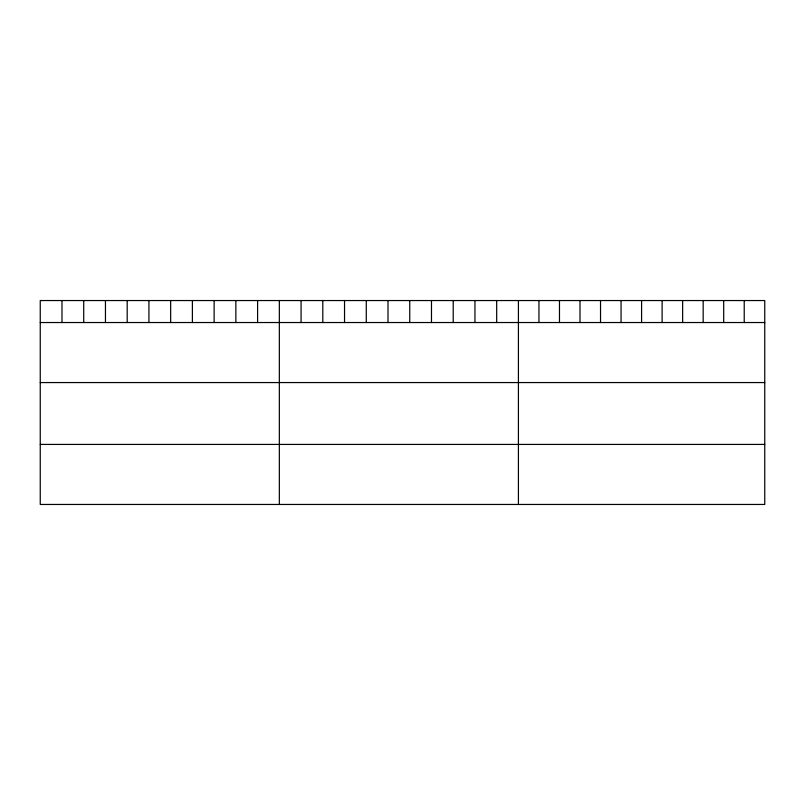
<?xml version="1.0" encoding="UTF-8"?>
<svg xmlns="http://www.w3.org/2000/svg" width="805" height="805" viewBox="0 0 805 805"><rect width="100%" height="100%" fill="white"/><g stroke="black" fill="none" stroke-linecap="round" stroke-linejoin="round"><path stroke-width="1.21" d="M764.75 322.533L764.75 504.453L40.25 504.453L40.25 300.547L764.75 300.547L764.75 322.533L40.25 322.533M40.25 382.566L764.75 382.566M40.25 444.42L764.75 444.42M744.223 300.547L744.223 322.533M723.695 300.547L723.695 322.533M703.168 300.547L703.168 322.533M682.64 300.547L682.64 322.533M662.113 300.547L662.113 322.533M641.585 300.547L641.585 322.533M621.058 300.547L621.058 322.533M600.53 300.547L600.53 322.533M580.003 300.547L580.003 322.533M559.475 300.547L559.475 322.533M538.948 300.547L538.948 322.533M518.42 300.547L518.42 504.453M496.685 300.547L496.685 322.533M474.95 300.547L474.95 322.533M453.215 300.547L453.215 322.533M431.48 300.547L431.48 322.533M409.745 300.547L409.745 322.533M388.01 300.547L388.01 322.533M366.275 300.547L366.275 322.533M344.54 300.547L344.54 322.533M322.805 300.547L322.805 322.533M301.07 300.547L301.07 322.533M279.335 300.547L279.335 504.453M257.6 300.547L257.6 322.533M235.865 300.547L235.865 322.533M214.13 300.547L214.13 322.533M192.395 300.547L192.395 322.533M170.66 300.547L170.66 322.533M148.925 300.547L148.925 322.533M127.19 300.547L127.19 322.533M105.455 300.547L105.455 322.533M83.72 300.547L83.72 322.533M61.985 300.547L61.985 322.533"/></g></svg>
